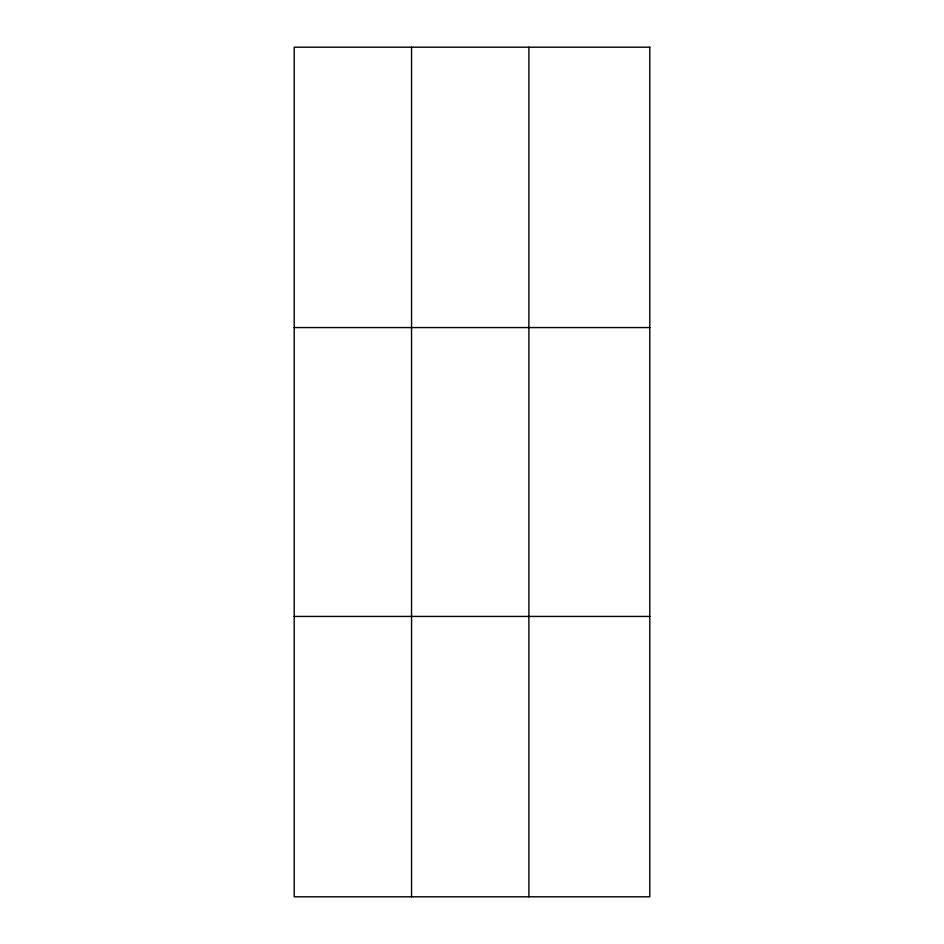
<?xml version="1.0" encoding="UTF-8"?>
<svg xmlns="http://www.w3.org/2000/svg" width="944" height="944" viewBox="0 0 944 944"><rect width="100%" height="100%" fill="white"/><g stroke="black" fill="none" stroke-linecap="round" stroke-linejoin="round"><path stroke-width="1.42" d="M411.549 47.2L411.549 896.8M528.888 47.2L528.888 896.8M294.209 327.568L649.791 327.568M294.209 616.432L649.791 616.432M649.791 47.2L649.791 896.8L294.209 896.8L294.209 47.2L649.791 47.2"/></g></svg>
